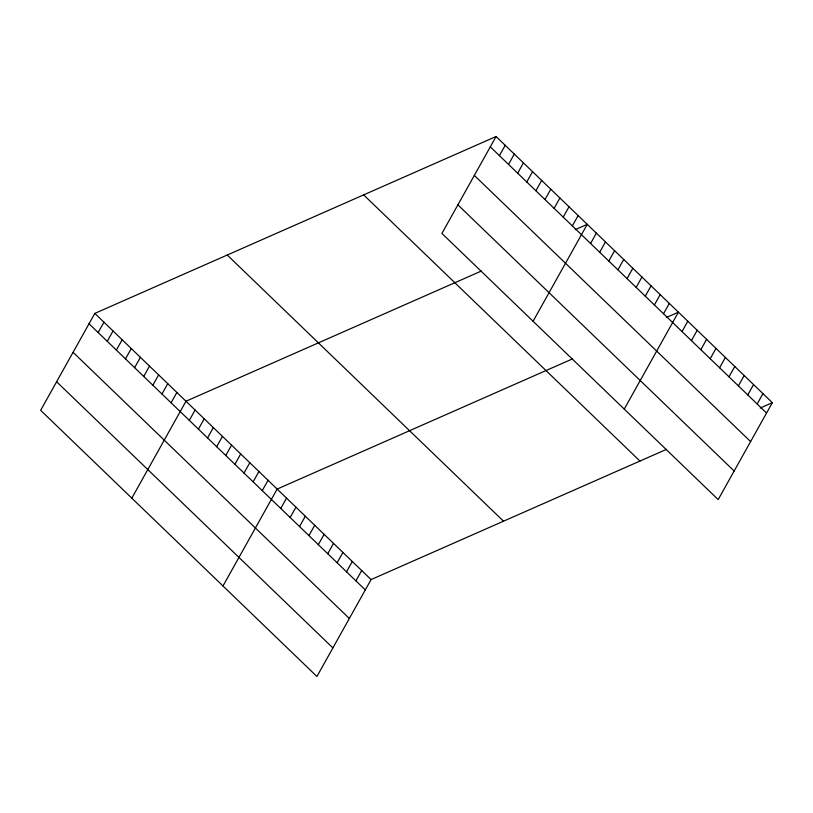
<?xml version="1.0" encoding="UTF-8"?>
<svg xmlns="http://www.w3.org/2000/svg" width="813" height="813" viewBox="0 0 813 813"><rect width="100%" height="100%" fill="white"/><g stroke="black" fill="none" stroke-linecap="round" stroke-linejoin="round"><path stroke-width="1.22" d="M496.072 136.513L441.916 233.433L718.184 499.599L772.35 402.679L496.072 136.513L94.816 313.401L40.65 410.321L316.928 676.487L371.084 579.567L666.416 449.386M98.149 332.527L103.932 322.192M107.265 341.308L113.048 330.972M116.381 350.098L122.163 339.753M125.497 358.879L131.279 348.543M134.623 367.659L140.395 357.324M143.738 376.449L149.511 366.104M152.854 385.23L158.626 374.884M161.97 394.01L167.752 383.675M171.086 402.801L176.868 392.455M131.818 498.156L185.984 401.236L481.316 271.054M189.317 420.362L195.1 410.026M198.433 429.142L204.215 418.807M207.559 437.933L213.331 427.587M216.675 446.713L222.447 436.378M225.79 455.493L231.563 445.158M234.906 464.284L240.689 453.939M244.022 473.064L249.804 462.729M253.138 481.845L258.92 471.51M262.253 490.635L268.036 480.29M222.986 585.99L277.152 489.07L572.484 358.889M280.77 508.46L286.542 498.125M290.16 517.515L295.942 507.17M499.416 155.639L505.198 145.303M299.55 526.56L305.332 516.225M508.532 164.419L514.314 154.084M308.95 535.615L314.722 525.269M517.647 173.21L523.43 162.864M318.34 544.659L324.123 534.324M526.763 181.99L532.545 171.655M327.73 553.714L333.513 543.369M535.879 190.77L541.661 180.435M337.131 562.759L342.903 552.423M545.005 199.561L550.777 189.216M346.521 571.813L352.303 561.468M554.12 208.341L559.893 197.996M355.911 580.858L361.694 570.523M563.236 217.122L569.009 206.787M572.352 225.912L578.134 215.567M533.084 321.267L587.25 224.347L575.106 229.703M590.584 243.473L596.366 233.138M599.699 252.254L605.482 241.918M608.815 261.044L614.598 250.699M617.941 269.825L623.713 259.489M627.057 278.605L632.829 268.27M636.173 287.396L641.945 277.05M645.288 296.176L651.071 285.841M654.404 304.956L660.186 294.621M663.52 313.747L669.302 303.401M624.252 409.102L678.418 312.182L666.284 317.537M682.036 331.572L687.808 321.237M691.426 340.627L697.208 330.281M700.816 349.671L706.599 339.336M710.216 358.726L715.989 348.381M719.607 367.771L725.379 357.435M728.997 376.826L734.779 366.48M738.387 385.87L744.169 375.535M747.787 394.925L753.56 384.579M757.177 403.97L762.96 393.634M760.216 408.035L772.35 402.679M490.3 146.858L766.568 413.024M474.335 175.425L750.602 441.591M457.882 204.856L734.159 471.022M363.655 194.886L639.933 461.052M227.234 255.028L503.501 521.194M94.816 313.401L371.084 579.567M89.034 323.747L365.311 589.913M73.068 352.314L349.336 618.48M56.615 381.744L332.893 647.91"/></g></svg>
